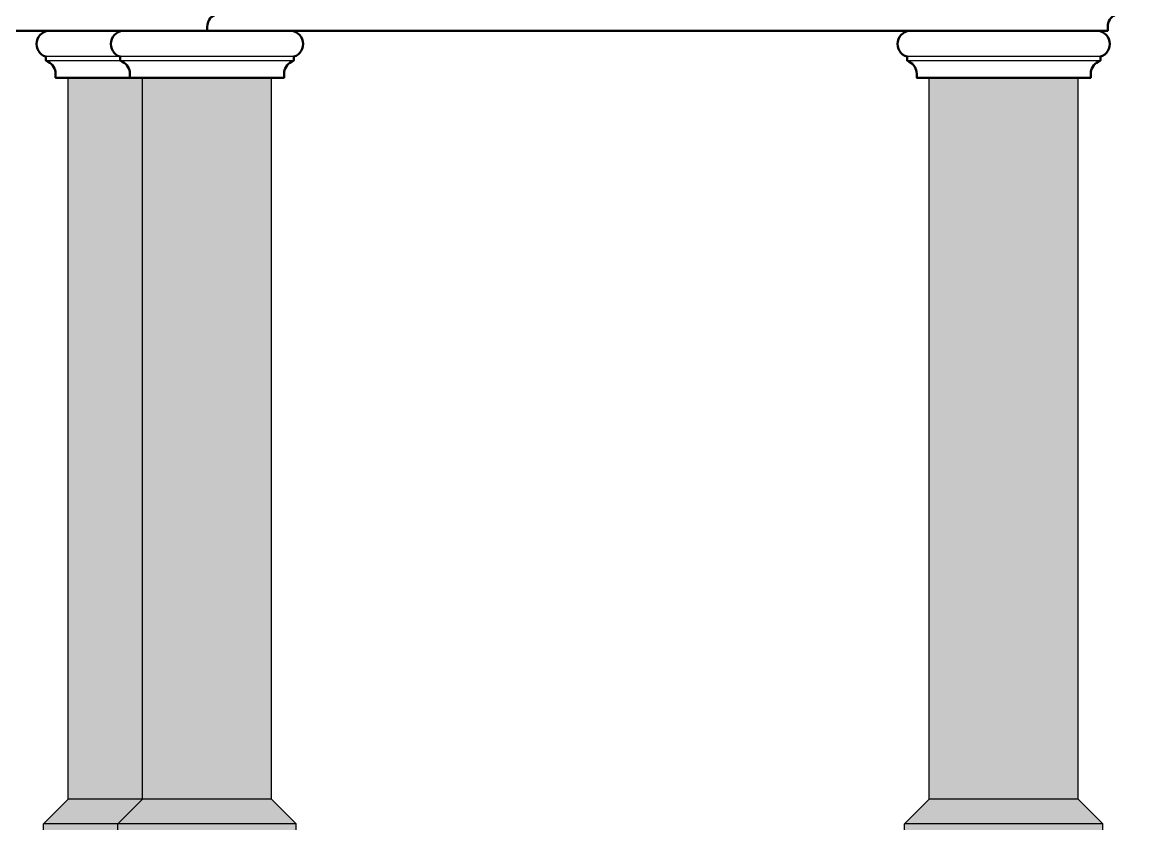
# Model space of a CAD drawing. Header units: metres. Extents: x -109 to 591, y -5 to 592.
# Drawn here: x 571.978 to 574.207, y 7.775 to 9.392 of the extents above; entities that cross this region are included whole.
import ezdxf

# ---------------------------------------------------------------- set-up
doc = ezdxf.new("R2010")
doc.units = ezdxf.units.M
doc.header["$LTSCALE"] = 0.03
for name, color, linetype, lineweight in [('HATCH SECCION', 8, 'Continuous', 5), ('Moldura con Espesor', 43, 'Continuous', 50), ('Muro bajo', 7, 'Continuous', 30)]:
    doc.layers.add(name, color=color, linetype=linetype, lineweight=lineweight)
doc.layers.add('MOLDURA', color=43, linetype='Continuous')

msp = doc.modelspace()

# ---------------------------------------------------------------- hatches: boundary and pattern name
at = {"layer": 'HATCH SECCION'}
for points in [[(572.0714, 7.8249), (572.2214, 7.8249), (572.2214, 9.2799), (572.0714, 9.2799)], [(572.2214, 7.8249), (572.4812, 7.8249), (572.4812, 9.2799), (572.2214, 9.2799)], [(574.1083, 9.2799), (573.8083, 9.2799), (573.8083, 7.8249), (574.1083, 7.8249)], [(572.1714, 7.7749), (572.2214, 7.8249), (572.0714, 7.8249), (572.0214, 7.7749)], [(572.5312, 7.7749), (572.4812, 7.8249), (572.2214, 7.8249), (572.1714, 7.7749)], [(574.1583, 7.7749), (574.1083, 7.8249), (573.8083, 7.8249), (573.7583, 7.7749)], [(572.1714, 7.2749), (572.0214, 7.2749), (572.0214, 7.7749), (572.1714, 7.7749)], [(572.1714, 7.7749), (572.5312, 7.7749), (572.5312, 7.2749), (572.1714, 7.2749)], [(574.1583, 7.2749), (573.7583, 7.2749), (573.7583, 7.7749), (574.1583, 7.7749)]]:
    msp.add_hatch(color=31, dxfattribs=at).paths.add_polyline_path(points)

# ---------------------------------------------------------------- linework, layer by layer
at = {"layer": 'MOLDURA'}
for p, q in [((573.8083, 9.3749), (574.1083, 9.3749)), ((572.5262, 9.3226), (572.0264, 9.3226)), ((574.1533, 9.3226), (573.7633, 9.3226)), ((572.0264, 9.3146), (572.5262, 9.3146)), ((573.7633, 9.3146), (574.1533, 9.3146))]:
    msp.add_line(p, q, dxfattribs=at)
at = {"layer": 'Moldura con Espesor'}
for p, q in [((571.8763, 9.3749), (574.1683, 9.3749)), ((572.5067, 9.2799), (572.0714, 9.2799)), ((574.1338, 9.2799), (573.7829, 9.2799))]:
    msp.add_line(p, q, dxfattribs=at)
for points in [[(572.3263, 9.4699), (572.3613, 9.4699, -0.898589), (572.3713, 9.4176), (572.3713, 9.4096), (572.3668, 9.4072, 0.285035), (572.3518, 9.3829), (572.3518, 9.3749), (572.3263, 9.3749)], [(574.1429, 9.4699), (574.1779, 9.4699, -0.898589), (574.1879, 9.4176), (574.1879, 9.4096), (574.1834, 9.4072, 0.285035), (574.1683, 9.3829), (574.1683, 9.3749), (574.1429, 9.3749)], [(572.0714, 9.3749), (572.0364, 9.3749, 0.898589), (572.0264, 9.3226), (572.0264, 9.3146), (572.0308, 9.3122, -0.285035), (572.0459, 9.2879), (572.0459, 9.2799), (572.0714, 9.2799)], [(572.2214, 9.3749), (572.1864, 9.3749, 0.898589), (572.1764, 9.3226), (572.1764, 9.3146), (572.1808, 9.3122, -0.285035), (572.1959, 9.2879), (572.1959, 9.2799), (572.2214, 9.2799)], [(572.4812, 9.3749), (572.5162, 9.3749, -0.898589), (572.5262, 9.3226), (572.5262, 9.3146), (572.5217, 9.3122, 0.285035), (572.5067, 9.2879), (572.5067, 9.2799), (572.4812, 9.2799)], [(573.8083, 9.3749), (573.7733, 9.3749, 0.898589), (573.7633, 9.3226), (573.7633, 9.3146), (573.7678, 9.3122, -0.285035), (573.7829, 9.2879), (573.7829, 9.2799), (573.8083, 9.2799)], [(574.1083, 9.3749), (574.1433, 9.3749, -0.898589), (574.1533, 9.3226), (574.1533, 9.3146), (574.1489, 9.3122, 0.285035), (574.1338, 9.2879), (574.1338, 9.2799), (574.1083, 9.2799)]]:
    msp.add_lwpolyline(points, format="xyb", dxfattribs=at)
at = {"layer": 'Muro bajo'}
for p, q in [((572.0714, 7.8249), (572.0714, 9.2799)), ((572.2214, 7.8249), (572.2214, 9.2799)), ((572.4812, 7.8249), (572.4812, 9.2799)), ((573.8083, 7.8249), (573.8083, 9.2799)), ((574.1083, 7.8249), (574.1083, 9.2799)), ((572.0714, 7.8249), (572.0214, 7.7749)), ((572.4812, 7.8249), (572.0714, 7.8249)), ((572.2214, 7.8249), (572.1714, 7.7749)), ((572.4812, 7.8249), (572.5312, 7.7749)), ((573.8083, 7.8249), (573.7583, 7.7749)), ((574.1083, 7.8249), (573.8083, 7.8249)), ((574.1083, 7.8249), (574.1583, 7.7749)), ((572.5312, 7.7749), (572.0214, 7.7749)), ((572.0214, 7.2749), (572.0214, 7.7749)), ((572.1714, 7.2749), (572.1714, 7.7749)), ((572.5312, 7.2749), (572.5312, 7.7749)), ((573.7583, 7.2749), (573.7583, 7.7749)), ((574.1583, 7.7749), (573.7583, 7.7749)), ((574.1583, 7.2749), (574.1583, 7.7749))]:
    msp.add_line(p, q, dxfattribs=at)

doc.saveas('drawing.dxf')
